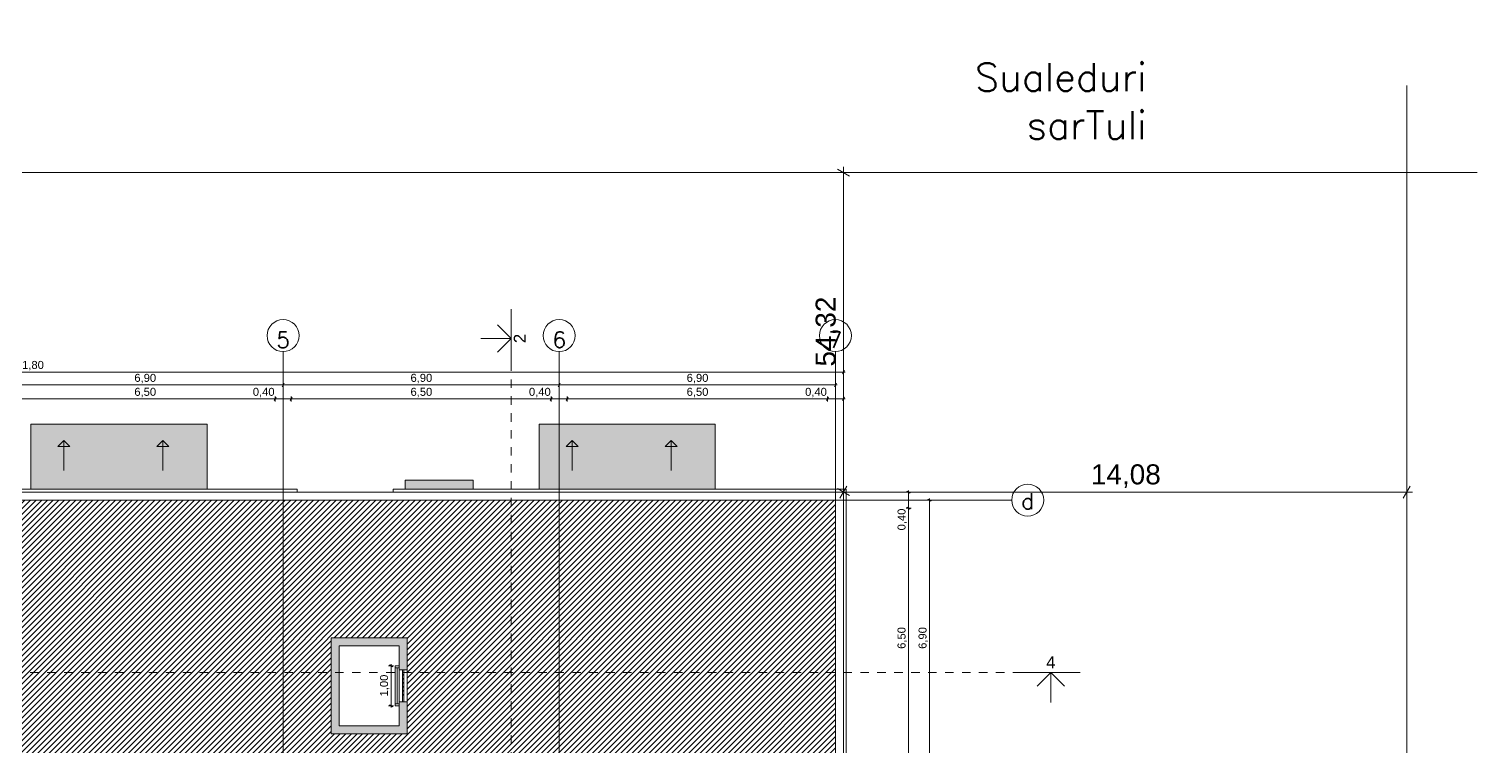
# Model space of a CAD drawing. Header units: metres. Extents: x 476297 to 476657, y 4620828 to 4621206.
# Drawn here: x 476412.1 to 476448.29, y 4621150.93 to 4621168.85 of the extents above; entities that cross this region are included whole.
import ezdxf

# ---------------------------------------------------------------- set-up
doc = ezdxf.new("R2010")
doc.units = ezdxf.units.M
doc.header["$MEASUREMENT"] = 0
doc.linetypes.add('Dashed', pattern=[0.423333, 0.211667, -0.211667])
for name, color, linetype in [('0_Pen_No__42_Pen_No__250', 7, 'Continuous'), ('0_Pen_No__7', 7, 'Continuous'), ('2D Drafting - General_Pen_No__1', 7, 'Continuous'), ('2D Drafting - General_Pen_No__250_Pen_No__7', 7, 'Continuous'), ('Annotation - Text_Pen_No__7', 7, 'Continuous'), ('Drawing & Figure', 7, 'Continuous'), ('G-Anno-Nplt', 7, 'Continuous'), ('New.', 7, 'Continuous'), ('New_________ _________ ___2', 7, 'Continuous'), ('Newreg_nak', 7, 'Continuous'), ('Newshenobebi', 7, 'Continuous'), ('NewStructural - Bearing', 7, 'Continuous'), ('zoma', 7, 'Continuous'), ('zoma_Pen_No__5', 7, 'Continuous')]:
    doc.layers.add(name, color=color, linetype=linetype)
doc.styles.add('GENERATED_STYLE_1', font='arial.ttf')
doc.styles.add('GENERATED_STYLE_2', font='arial.ttf')
doc.linetypes.add('Break', pattern='A,0,[1,A-1 áƒ¡áƒ\x90áƒ®áƒšáƒ˜ - áƒ›áƒ¨áƒ”áƒœáƒ”áƒ‘áƒšáƒ”áƒ‘áƒ¡1.Shx,S=0.015679,R=0,X=0,Y=0],-1.975557,0', length=1.975557)
doc.dimstyles.new('GENERATED_STYLE__1', dxfattribs={"dimtxt": 0.2, "dimasz": 0.064421, "dimexe": 0.18, "dimexo": 0.003, "dimgap": 0.09, "dimtad": 1, "dimtih": 1, "dimtoh": 1, "dimzin": 0, "dimdsep": 46, "dimtxsty": 'GENERATED_STYLE_2', "dimblk": 'ARROWHEAD_2', "dimblk1": 'ARROWHEAD_2', "dimblk2": 'ARROWHEAD_2', "dimcen": 0.09, "dimclrd": 142, "dimclre": 142, "dimclrt": 142, "dimadec": 0, "dimazin": 0, "dimtfac": 1, "dimtdec": 4, "dimtmove": 0, "dimatfit": 3, "dimfxl": 1, "dimtolj": 1, "dimtzin": 0, "dimarcsym": 0})
doc.dimstyles.new('GENERATED_STYLE__10', dxfattribs={"dimtxt": 0.5, "dimasz": 0.228, "dimexe": 0.18, "dimexo": 0.003, "dimgap": 0.09, "dimtad": 1, "dimtih": 1, "dimtoh": 1, "dimzin": 0, "dimdsep": 46, "dimtxsty": 'GENERATED_STYLE_2', "dimblk": 'ARROWHEAD_2', "dimblk1": 'ARROWHEAD_2', "dimblk2": 'ARROWHEAD_2', "dimcen": 0.09, "dimclrd": 1, "dimclre": 1, "dimclrt": 1, "dimadec": 0, "dimazin": 0, "dimtfac": 1, "dimtdec": 4, "dimtmove": 0, "dimatfit": 3, "dimfxl": 1, "dimtolj": 1, "dimtzin": 0, "dimarcsym": 0})
doc.dimstyles.new('GENERATED_STYLE__11', dxfattribs={"dimtxt": 0.2, "dimasz": 0.064421, "dimexe": 0.18, "dimexo": 0.003, "dimgap": 0.09, "dimtad": 1, "dimzin": 0, "dimdsep": 46, "dimtxsty": 'GENERATED_STYLE_2', "dimblk": 'ARROWHEAD_2', "dimblk1": 'ARROWHEAD_2', "dimblk2": 'ARROWHEAD_2', "dimcen": 0.09, "dimclrd": 142, "dimclre": 142, "dimclrt": 142, "dimadec": 0, "dimazin": 0, "dimtfac": 1, "dimtdec": 4, "dimtmove": 0, "dimatfit": 3, "dimfxl": 1, "dimtolj": 1, "dimtzin": 0, "dimarcsym": 0})
doc.dimstyles.new('GENERATED_STYLE__2', dxfattribs={"dimtxt": 0.2, "dimasz": 0.064421, "dimexe": 0.18, "dimexo": 0.003, "dimgap": 0.09, "dimtad": 1, "dimtih": 1, "dimtoh": 1, "dimzin": 0, "dimdsep": 46, "dimtxsty": 'GENERATED_STYLE_2', "dimblk": 'ARROWHEAD_2', "dimblk1": 'ARROWHEAD_2', "dimblk2": 'ARROWHEAD_2', "dimcen": 0.09, "dimclrd": 142, "dimclre": 142, "dimclrt": 142, "dimadec": 0, "dimazin": 0, "dimtfac": 1, "dimtdec": 4, "dimtmove": 2, "dimatfit": 3, "dimfxl": 1, "dimtolj": 1, "dimtzin": 0, "dimarcsym": 0})
doc.dimstyles.new('GENERATED_STYLE__9', dxfattribs={"dimtxt": 0.5, "dimasz": 0.228, "dimexe": 0.18, "dimexo": 0.003, "dimgap": 0.09, "dimtad": 1, "dimzin": 0, "dimdsep": 46, "dimtxsty": 'GENERATED_STYLE_2', "dimblk": 'ARROWHEAD_2', "dimblk1": 'ARROWHEAD_2', "dimblk2": 'ARROWHEAD_2', "dimcen": 0.09, "dimclrd": 1, "dimclre": 1, "dimclrt": 1, "dimadec": 0, "dimazin": 0, "dimtfac": 1, "dimtdec": 4, "dimtmove": 0, "dimatfit": 3, "dimfxl": 1, "dimtolj": 1, "dimtzin": 0, "dimarcsym": 0})

# ---------------------------------------------------------------- blocks, each defined once
blk = doc.blocks.new('*D378', base_point=(476844.527, 4621385.791))
at = {"layer": 'zoma', "color": 1, "linetype": 'Continuous', "lineweight": 0, "transparency": 16777216}
for p, q in [((476432.679, 4621165.262), (476432.229, 4621165.262)), ((476432.604, 4621165.175), (476432.304, 4621165.348)), ((476432.454, 4621165.262), (476432.454, 4621165.408)), ((476432.454, 4621157.277), (476432.454, 4621165.262)), ((476432.679, 4621157.277), (476432.229, 4621157.277)), ((476432.304, 4621157.363), (476432.604, 4621157.19)), ((476432.454, 4621157.13), (476432.454, 4621157.277))]:
    blk.add_line(p, q, dxfattribs=at)
at = {"layer": 'zoma', "color": 1, "lineweight": 0, "transparency": 16777216, "insert": (476432.354, 4621160.414), "char_height": 0.5, "attachment_point": 7, "rotation": 89.9995, "style": 'GENERATED_STYLE_2'}
blk.add_mtext('\\A1;{\\pql;\\fArial CYR|b0|i0|c204|p34;54,32}', dxfattribs=at)
blk = doc.blocks.new('ARROWHEAD_2')
at = {"color": 0, "linetype": 'Continuous', "lineweight": 0}
for p, q in [((0, 0), (-1, 0)), ((-0.38, -0.66), (0.38, 0.66))]:
    blk.add_line(p, q, dxfattribs=at)
blk = doc.blocks.new('*D379', base_point=(476844.527, 4621385.791))
at = {"layer": 'zoma', "color": 1, "linetype": 'Continuous', "lineweight": 0, "transparency": 16777216}
for p, q in [((476432.454, 4621157.052), (476432.454, 4621157.502)), ((476446.532, 4621157.052), (476446.532, 4621157.502)), ((476432.308, 4621157.277), (476432.454, 4621157.277)), ((476432.541, 4621157.427), (476432.368, 4621157.127)), ((476432.454, 4621157.277), (476446.532, 4621157.277)), ((476446.446, 4621157.127), (476446.619, 4621157.427)), ((476446.532, 4621157.277), (476446.679, 4621157.277))]:
    blk.add_line(p, q, dxfattribs=at)
at = {"layer": 'zoma', "color": 1, "lineweight": 0, "transparency": 16777216, "insert": (476438.638, 4621157.377), "char_height": 0.5, "attachment_point": 7, "style": 'GENERATED_STYLE_2'}
blk.add_mtext('\\A1;{\\pql;\\fArial CYR|b0|i0|c204|p34;14,08}', dxfattribs=at)
blk = doc.blocks.new('*D389', base_point=(476844.527, 4621385.791))
at = {"layer": 'zoma', "color": 142, "linetype": 'Continuous', "lineweight": 0, "transparency": 16777216}
for p, q in [((476411.579, 4621159.996), (476411.53, 4621159.911)), ((476411.554, 4621159.89), (476411.554, 4621160.017)), ((476418.479, 4621159.996), (476418.43, 4621159.911)), ((476418.454, 4621159.89), (476418.454, 4621160.017)), ((476411.554, 4621159.954), (476418.454, 4621159.954))]:
    blk.add_line(p, q, dxfattribs=at)
at = {"layer": 'zoma', "color": 142, "lineweight": 0, "transparency": 16777216, "insert": (476414.738, 4621159.994), "char_height": 0.2, "attachment_point": 7, "style": 'GENERATED_STYLE_2'}
blk.add_mtext('\\A1;{\\pql;\\fArial CYR|b0|i0|c204|p34;6,90}', dxfattribs=at)
blk = doc.blocks.new('*D390', base_point=(476844.527, 4621385.791))
at = {"layer": 'zoma', "color": 142, "linetype": 'Continuous', "lineweight": 0, "transparency": 16777216}
for p, q in [((476418.479, 4621159.996), (476418.43, 4621159.911)), ((476418.454, 4621159.89), (476418.454, 4621160.017)), ((476425.379, 4621159.996), (476425.33, 4621159.911)), ((476425.354, 4621159.89), (476425.354, 4621160.017)), ((476418.454, 4621159.954), (476425.354, 4621159.954))]:
    blk.add_line(p, q, dxfattribs=at)
at = {"layer": 'zoma', "color": 142, "lineweight": 0, "transparency": 16777216, "insert": (476421.638, 4621159.994), "char_height": 0.2, "attachment_point": 7, "style": 'GENERATED_STYLE_2'}
blk.add_mtext('\\A1;{\\pql;\\fArial CYR|b0|i0|c204|p34;6,90}', dxfattribs=at)
blk = doc.blocks.new('*D391', base_point=(476844.527, 4621385.791))
at = {"layer": 'zoma', "color": 142, "linetype": 'Continuous', "lineweight": 0, "transparency": 16777216}
for p, q in [((476425.379, 4621159.996), (476425.33, 4621159.911)), ((476425.354, 4621159.89), (476425.354, 4621160.017)), ((476432.23, 4621159.911), (476432.279, 4621159.996)), ((476432.254, 4621159.89), (476432.254, 4621160.017)), ((476425.354, 4621159.954), (476432.254, 4621159.954)), ((476432.254, 4621159.954), (476432.296, 4621159.954))]:
    blk.add_line(p, q, dxfattribs=at)
at = {"layer": 'zoma', "color": 142, "lineweight": 0, "transparency": 16777216, "insert": (476428.538, 4621159.994), "char_height": 0.2, "attachment_point": 7, "style": 'GENERATED_STYLE_2'}
blk.add_mtext('\\A1;{\\pql;\\fArial CYR|b0|i0|c204|p34;6,90}', dxfattribs=at)
blk = doc.blocks.new('*D403', base_point=(476844.527, 4621385.791))
at = {"layer": 'zoma', "color": 142, "linetype": 'Continuous', "lineweight": 0, "transparency": 16777216}
for p, q in [((476434.652, 4621157.052), (476434.567, 4621157.101)), ((476434.61, 4621157.077), (476434.61, 4621157.118)), ((476434.673, 4621157.077), (476434.546, 4621157.077)), ((476434.61, 4621150.177), (476434.61, 4621157.077)), ((476434.673, 4621150.177), (476434.546, 4621150.177)), ((476434.567, 4621150.201), (476434.652, 4621150.152))]:
    blk.add_line(p, q, dxfattribs=at)
at = {"layer": 'zoma', "color": 142, "lineweight": 0, "transparency": 16777216, "insert": (476434.57, 4621153.36), "char_height": 0.2, "attachment_point": 7, "rotation": 90, "style": 'GENERATED_STYLE_2'}
blk.add_mtext('\\A1;{\\pql;\\fArial CYR|b0|i0|c204|p34;6,90}', dxfattribs=at)
blk = doc.blocks.new('*D423', base_point=(476844.527, 4621385.791))
at = {"layer": 'zoma', "color": 142, "linetype": 'Continuous', "lineweight": 0, "transparency": 16777216}
for p, q in [((476434.148, 4621156.877), (476434.021, 4621156.877)), ((476434.042, 4621156.901), (476434.127, 4621156.852)), ((476434.085, 4621150.377), (476434.085, 4621156.877)), ((476434.148, 4621150.377), (476434.021, 4621150.377)), ((476434.042, 4621150.401), (476434.127, 4621150.352))]:
    blk.add_line(p, q, dxfattribs=at)
at = {"layer": 'zoma', "color": 142, "lineweight": 0, "transparency": 16777216, "char_height": 0.2, "attachment_point": 7, "rotation": 90, "style": 'GENERATED_STYLE_2'}
for s, insert in [('\\A1;{\\pql;\\fArial CYR|b0|i0|c204|p34;0,40}', (476434.045, 4621156.32)), ('\\A1;{\\pql;\\fArial CYR|b0|i0|c204|p34;6,50}', (476434.045, 4621153.36))]:
    blk.add_mtext(s, dxfattribs=dict(at, insert=insert))
blk = doc.blocks.new('*D424', base_point=(476844.527, 4621385.791))
at = {"layer": 'zoma', "color": 142, "linetype": 'Continuous', "lineweight": 0, "transparency": 16777216}
for p, q in [((476434.148, 4621157.277), (476434.021, 4621157.277)), ((476434.127, 4621157.252), (476434.042, 4621157.301)), ((476434.085, 4621157.277), (476434.085, 4621157.318)), ((476434.085, 4621156.877), (476434.085, 4621157.277)), ((476434.148, 4621156.877), (476434.021, 4621156.877)), ((476434.042, 4621156.901), (476434.127, 4621156.852))]:
    blk.add_line(p, q, dxfattribs=at)
blk = doc.blocks.new('*D441', base_point=(476844.527, 4621385.791))
at = {"layer": 'zoma', "color": 142, "linetype": 'Continuous', "lineweight": 0, "transparency": 16777216}
for p, q in [((476411.779, 4621159.648), (476411.73, 4621159.563)), ((476411.754, 4621159.542), (476411.754, 4621159.669)), ((476418.279, 4621159.648), (476418.23, 4621159.563)), ((476418.254, 4621159.542), (476418.254, 4621159.669)), ((476411.754, 4621159.605), (476418.254, 4621159.605))]:
    blk.add_line(p, q, dxfattribs=at)
at = {"layer": 'zoma', "color": 142, "lineweight": 0, "transparency": 16777216, "char_height": 0.2, "attachment_point": 7, "style": 'GENERATED_STYLE_2'}
for s, insert in [('\\A1;{\\pql;\\fArial CYR|b0|i0|c204|p34;6,50}', (476414.738, 4621159.645)), ('\\A1;{\\pql;\\fArial CYR|b0|i0|c204|p34;0,40}', (476417.698, 4621159.645))]:
    blk.add_mtext(s, dxfattribs=dict(at, insert=insert))
blk = doc.blocks.new('*D442', base_point=(476844.527, 4621385.791))
at = {"layer": 'zoma', "color": 142, "linetype": 'Continuous', "lineweight": 0, "transparency": 16777216}
for p, q in [((476418.279, 4621159.648), (476418.23, 4621159.563)), ((476418.254, 4621159.542), (476418.254, 4621159.669)), ((476418.679, 4621159.648), (476418.63, 4621159.563)), ((476418.654, 4621159.542), (476418.654, 4621159.669)), ((476418.254, 4621159.605), (476418.654, 4621159.605))]:
    blk.add_line(p, q, dxfattribs=at)
blk = doc.blocks.new('*D443', base_point=(476844.527, 4621385.791))
at = {"layer": 'zoma', "color": 142, "linetype": 'Continuous', "lineweight": 0, "transparency": 16777216}
for p, q in [((476418.679, 4621159.648), (476418.63, 4621159.563)), ((476418.654, 4621159.542), (476418.654, 4621159.669)), ((476425.179, 4621159.648), (476425.13, 4621159.563)), ((476425.154, 4621159.542), (476425.154, 4621159.669)), ((476418.654, 4621159.605), (476425.154, 4621159.605))]:
    blk.add_line(p, q, dxfattribs=at)
at = {"layer": 'zoma', "color": 142, "lineweight": 0, "transparency": 16777216, "char_height": 0.2, "attachment_point": 7, "style": 'GENERATED_STYLE_2'}
for s, insert in [('\\A1;{\\pql;\\fArial CYR|b0|i0|c204|p34;6,50}', (476421.638, 4621159.645)), ('\\A1;{\\pql;\\fArial CYR|b0|i0|c204|p34;0,40}', (476424.598, 4621159.645))]:
    blk.add_mtext(s, dxfattribs=dict(at, insert=insert))
blk = doc.blocks.new('*D444', base_point=(476844.527, 4621385.791))
at = {"layer": 'zoma', "color": 142, "linetype": 'Continuous', "lineweight": 0, "transparency": 16777216}
for p, q in [((476425.179, 4621159.648), (476425.13, 4621159.563)), ((476425.154, 4621159.542), (476425.154, 4621159.669)), ((476425.579, 4621159.648), (476425.53, 4621159.563)), ((476425.554, 4621159.542), (476425.554, 4621159.669)), ((476425.154, 4621159.605), (476425.554, 4621159.605))]:
    blk.add_line(p, q, dxfattribs=at)
blk = doc.blocks.new('*D445', base_point=(476844.527, 4621385.791))
at = {"layer": 'zoma', "color": 142, "linetype": 'Continuous', "lineweight": 0, "transparency": 16777216}
for p, q in [((476425.579, 4621159.648), (476425.53, 4621159.563)), ((476425.554, 4621159.542), (476425.554, 4621159.669)), ((476432.079, 4621159.648), (476432.03, 4621159.563)), ((476432.054, 4621159.542), (476432.054, 4621159.669)), ((476425.554, 4621159.605), (476432.054, 4621159.605))]:
    blk.add_line(p, q, dxfattribs=at)
at = {"layer": 'zoma', "color": 142, "lineweight": 0, "transparency": 16777216, "char_height": 0.2, "attachment_point": 7, "style": 'GENERATED_STYLE_2'}
for s, insert in [('\\A1;{\\pql;\\fArial CYR|b0|i0|c204|p34;6,50}', (476428.538, 4621159.645)), ('\\A1;{\\pql;\\fArial CYR|b0|i0|c204|p34;0,40}', (476431.498, 4621159.645))]:
    blk.add_mtext(s, dxfattribs=dict(at, insert=insert))
blk = doc.blocks.new('*D446', base_point=(476844.527, 4621385.791))
at = {"layer": 'zoma', "color": 142, "linetype": 'Continuous', "lineweight": 0, "transparency": 16777216}
for p, q in [((476432.079, 4621159.648), (476432.03, 4621159.563)), ((476432.054, 4621159.542), (476432.054, 4621159.669)), ((476432.43, 4621159.563), (476432.479, 4621159.648)), ((476432.454, 4621159.542), (476432.454, 4621159.669)), ((476432.054, 4621159.605), (476432.454, 4621159.605)), ((476432.454, 4621159.605), (476432.496, 4621159.605))]:
    blk.add_line(p, q, dxfattribs=at)
blk = doc.blocks.new('*D447', base_point=(476844.527, 4621385.791))
at = {"layer": 'zoma', "color": 142, "linetype": 'Continuous', "lineweight": 0, "transparency": 16777216}
for p, q in [((476390.613, 4621160.277), (476390.654, 4621160.277)), ((476390.679, 4621160.319), (476390.63, 4621160.235)), ((476390.654, 4621160.213), (476390.654, 4621160.341)), ((476390.654, 4621160.277), (476432.454, 4621160.277)), ((476432.43, 4621160.235), (476432.479, 4621160.319)), ((476432.454, 4621160.213), (476432.454, 4621160.341)), ((476432.454, 4621160.277), (476432.496, 4621160.277))]:
    blk.add_line(p, q, dxfattribs=at)
at = {"layer": 'zoma', "color": 142, "lineweight": 0, "transparency": 16777216, "insert": (476411.778, 4621160.317), "char_height": 0.2, "attachment_point": 7, "style": 'GENERATED_STYLE_2'}
blk.add_mtext('\\A1;{\\pql;\\fArial CYR|b0|i0|c204|p34;41,80}', dxfattribs=at)
blk = doc.blocks.new('*D448', base_point=(476844.527, 4621385.791))
at = {"layer": 'zoma', "color": 142, "linetype": 'Continuous', "lineweight": 0, "transparency": 16777216}
for p, q in [((476421.217, 4621152.937), (476421.09, 4621152.937)), ((476421.195, 4621152.912), (476421.111, 4621152.961)), ((476421.153, 4621152.937), (476421.153, 4621152.978)), ((476421.153, 4621151.937), (476421.153, 4621152.937)), ((476421.217, 4621151.937), (476421.09, 4621151.937)), ((476421.111, 4621151.961), (476421.195, 4621151.912)), ((476421.153, 4621151.895), (476421.153, 4621151.937))]:
    blk.add_line(p, q, dxfattribs=at)
at = {"layer": 'zoma', "color": 142, "lineweight": 0, "transparency": 16777216, "insert": (476421.113, 4621152.171), "char_height": 0.2, "attachment_point": 7, "rotation": 90, "style": 'GENERATED_STYLE_2'}
blk.add_mtext('\\A1;{\\pql;\\fArial CYR|b0|i0|c204|p34;1,00}', dxfattribs=at)
blk = doc.blocks.new('*D484', base_point=(476844.527, 4621385.791))
at = {"layer": 'zoma', "color": 142, "linetype": 'Continuous', "lineweight": 0, "transparency": 16777216}
for p, q in [((476411.779, 4621175.089), (476411.73, 4621175.004)), ((476411.754, 4621174.983), (476411.754, 4621175.11)), ((476411.754, 4621175.047), (476418.254, 4621175.047)), ((476418.279, 4621175.089), (476418.23, 4621175.004)), ((476418.254, 4621174.983), (476418.254, 4621175.11))]:
    blk.add_line(p, q, dxfattribs=at)
at = {"layer": 'zoma', "color": 142, "lineweight": 0, "transparency": 16777216, "char_height": 0.2, "attachment_point": 7, "style": 'GENERATED_STYLE_2'}
for s, insert in [('\\A1;{\\pql;\\fArial CYR|b0|i0|c204|p34;6,50}', (476414.738, 4621175.087)), ('\\A1;{\\pql;\\fArial CYR|b0|i0|c204|p34;0,40}', (476417.698, 4621175.087))]:
    blk.add_mtext(s, dxfattribs=dict(at, insert=insert))
blk = doc.blocks.new('*D485', base_point=(476844.527, 4621385.791))
at = {"layer": 'zoma', "color": 142, "linetype": 'Continuous', "lineweight": 0, "transparency": 16777216}
for p, q in [((476418.279, 4621175.089), (476418.23, 4621175.004)), ((476418.254, 4621174.983), (476418.254, 4621175.11)), ((476418.254, 4621175.047), (476418.654, 4621175.047)), ((476418.679, 4621175.089), (476418.63, 4621175.004)), ((476418.654, 4621174.983), (476418.654, 4621175.11))]:
    blk.add_line(p, q, dxfattribs=at)
blk = doc.blocks.new('*D486', base_point=(476844.527, 4621385.791))
at = {"layer": 'zoma', "color": 142, "linetype": 'Continuous', "lineweight": 0, "transparency": 16777216}
for p, q in [((476418.679, 4621175.089), (476418.63, 4621175.004)), ((476418.654, 4621174.983), (476418.654, 4621175.11)), ((476418.654, 4621175.047), (476425.154, 4621175.047)), ((476425.179, 4621175.089), (476425.13, 4621175.004)), ((476425.154, 4621174.983), (476425.154, 4621175.11))]:
    blk.add_line(p, q, dxfattribs=at)
at = {"layer": 'zoma', "color": 142, "lineweight": 0, "transparency": 16777216, "char_height": 0.2, "attachment_point": 7, "style": 'GENERATED_STYLE_2'}
for s, insert in [('\\A1;{\\pql;\\fArial CYR|b0|i0|c204|p34;6,50}', (476421.638, 4621175.087)), ('\\A1;{\\pql;\\fArial CYR|b0|i0|c204|p34;0,40}', (476424.598, 4621175.087))]:
    blk.add_mtext(s, dxfattribs=dict(at, insert=insert))
blk = doc.blocks.new('*D487', base_point=(476844.527, 4621385.791))
at = {"layer": 'zoma', "color": 142, "linetype": 'Continuous', "lineweight": 0, "transparency": 16777216}
for p, q in [((476425.179, 4621175.089), (476425.13, 4621175.004)), ((476425.154, 4621174.983), (476425.154, 4621175.11)), ((476425.154, 4621175.047), (476425.554, 4621175.047)), ((476425.579, 4621175.089), (476425.53, 4621175.004)), ((476425.554, 4621174.983), (476425.554, 4621175.11))]:
    blk.add_line(p, q, dxfattribs=at)
blk = doc.blocks.new('*D488', base_point=(476844.527, 4621385.791))
at = {"layer": 'zoma', "color": 142, "linetype": 'Continuous', "lineweight": 0, "transparency": 16777216}
for p, q in [((476425.579, 4621175.089), (476425.53, 4621175.004)), ((476425.554, 4621174.983), (476425.554, 4621175.11)), ((476425.554, 4621175.047), (476432.054, 4621175.047)), ((476432.079, 4621175.089), (476432.03, 4621175.004)), ((476432.054, 4621174.983), (476432.054, 4621175.11))]:
    blk.add_line(p, q, dxfattribs=at)
at = {"layer": 'zoma', "color": 142, "lineweight": 0, "transparency": 16777216, "char_height": 0.2, "attachment_point": 7, "style": 'GENERATED_STYLE_2'}
for s, insert in [('\\A1;{\\pql;\\fArial CYR|b0|i0|c204|p34;6,50}', (476428.538, 4621175.087)), ('\\A1;{\\pql;\\fArial CYR|b0|i0|c204|p34;0,40}', (476431.498, 4621175.087))]:
    blk.add_mtext(s, dxfattribs=dict(at, insert=insert))
blk = doc.blocks.new('*D489', base_point=(476844.527, 4621385.791))
at = {"layer": 'zoma', "color": 142, "linetype": 'Continuous', "lineweight": 0, "transparency": 16777216}
for p, q in [((476432.079, 4621175.089), (476432.03, 4621175.004)), ((476432.054, 4621174.983), (476432.054, 4621175.11)), ((476432.054, 4621175.047), (476432.454, 4621175.047)), ((476432.43, 4621175.004), (476432.479, 4621175.089)), ((476432.454, 4621174.983), (476432.454, 4621175.11)), ((476432.454, 4621175.047), (476432.496, 4621175.047))]:
    blk.add_line(p, q, dxfattribs=at)

msp = doc.modelspace()

# ---------------------------------------------------------------- hatches: boundary and pattern name
at = {"layer": '0_Pen_No__7', "linetype": 'Continuous', "lineweight": 0}
h = msp.add_hatch(dxfattribs=at)
h.set_pattern_fill('COMMON_BRICK', color=251, style=0, pattern_type=2)
h.set_pattern_definition([(225, (476437.30064, 4621162.86134), (-0.07071068, 0.07071068), [])])
h.paths.add_polyline_path([(476432.254, 4621157.077), (476390.854, 4621157.077), (476390.854, 4621139.777), (476432.254, 4621139.777)])
h.paths.add_polyline_path([(476421.554, 4621153.637), (476421.554, 4621151.236), (476419.654, 4621151.236), (476419.654, 4621153.637)], flags=0)
h.paths.add_polyline_path([(476421.005, 4621148.527), (476418.405, 4621148.527), (476418.405, 4621146.227), (476421.005, 4621146.227)], flags=0)
h.paths.add_polyline_path([(476404.704, 4621148.527), (476402.104, 4621148.527), (476402.104, 4621146.227), (476404.704, 4621146.227)], flags=0)
h.paths.add_polyline_path([(476403.454, 4621153.637), (476403.454, 4621151.236), (476401.554, 4621151.236), (476401.554, 4621153.637)], flags=0)
at = {"layer": '2D Drafting - General_Pen_No__250_Pen_No__7', "linetype": 'Continuous', "lineweight": 0}
msp.add_hatch(color=7, dxfattribs=at).paths.add_polyline_path([(476421.554, 4621153.637), (476419.654, 4621153.637), (476419.654, 4621151.236), (476421.554, 4621151.236), (476421.554, 4621152.037), (476421.354, 4621152.037), (476421.354, 4621151.437), (476419.854, 4621151.437), (476419.854, 4621153.437), (476421.354, 4621153.437), (476421.354, 4621152.837), (476421.554, 4621152.837)])
at = {"layer": 'G-Anno-Nplt', "linetype": 'Continuous', "lineweight": 0}
for points in [[(476416.554, 4621158.977), (476416.554, 4621157.347), (476412.154, 4621157.347), (476412.154, 4621158.977)], [(476429.254, 4621158.977), (476429.254, 4621157.347), (476424.854, 4621157.347), (476424.854, 4621158.977)], [(476423.204, 4621157.576), (476423.204, 4621157.347), (476421.504, 4621157.347), (476421.504, 4621157.576)]]:
    msp.add_hatch(color=253, dxfattribs=at).paths.add_polyline_path(points)

# ---------------------------------------------------------------- linework, layer by layer
at = {"layer": '0_Pen_No__42_Pen_No__250', "color": 5, "linetype": 'Continuous', "lineweight": 0}
for centre in [(476418.454, 4621161.186), (476418.454, 4621161.186), (476425.354, 4621161.186), (476432.254, 4621161.186), (476437.06, 4621157.077)]:
    msp.add_circle(centre, 0.4, dxfattribs=at)
at = {"layer": '0_Pen_No__7', "color": 7, "linetype": 'Continuous', "lineweight": 0, "flags": 128}
for points in [[(476412.974, 4621157.819), (476412.974, 4621158.569), (476412.824, 4621158.419), (476413.124, 4621158.419), (476412.974, 4621158.569)], [(476415.449, 4621157.819), (476415.449, 4621158.569), (476415.299, 4621158.419), (476415.599, 4621158.419), (476415.449, 4621158.569)], [(476425.674, 4621157.819), (476425.674, 4621158.569), (476425.524, 4621158.419), (476425.824, 4621158.419), (476425.674, 4621158.569)], [(476428.149, 4621157.819), (476428.149, 4621158.569), (476427.999, 4621158.419), (476428.299, 4621158.419), (476428.149, 4621158.569)], [(476432.254, 4621157.077), (476390.854, 4621157.077), (476390.854, 4621139.777), (476432.254, 4621139.777)], [(476421.554, 4621153.637), (476421.554, 4621151.236), (476419.654, 4621151.236), (476419.654, 4621153.637)]]:
    msp.add_lwpolyline(points, close=True, dxfattribs=at)
at = {"layer": '2D Drafting - General_Pen_No__1', "color": 7, "linetype": 'Continuous', "lineweight": 0, "flags": 128}
msp.add_lwpolyline([(476421.554, 4621152.037), (476421.554, 4621152.837), (476421.354, 4621152.837), (476421.354, 4621152.037)], close=True, dxfattribs=at)
at = {"layer": '2D Drafting - General_Pen_No__1', "color": 7, "linetype": 'Continuous', "lineweight": 0}
for centre in [(476421.454, 4621152.71), (476421.454, 4621152.61), (476421.454, 4621152.51), (476421.454, 4621152.41), (476421.454, 4621152.31), (476421.454, 4621152.21)]:
    msp.add_circle(centre, 0.015, dxfattribs=at)
at = {"layer": '2D Drafting - General_Pen_No__250_Pen_No__7', "color": 7, "linetype": 'Continuous', "lineweight": 0, "flags": 128}
for points in [[(476432.454, 4621157.277), (476418.254, 4621157.276), (476404.854, 4621157.276), (476401.554, 4621157.276), (476390.654, 4621157.277), (476390.654, 4621139.577), (476432.454, 4621139.577)], [(476432.254, 4621157.077), (476390.854, 4621157.077), (476390.854, 4621139.777), (476432.254, 4621139.777)], [(476421.554, 4621153.637), (476419.654, 4621153.637), (476419.654, 4621151.236), (476421.554, 4621151.236), (476421.554, 4621152.037), (476421.354, 4621152.037), (476421.354, 4621151.437), (476419.854, 4621151.437), (476419.854, 4621153.437), (476421.354, 4621153.437), (476421.354, 4621152.837), (476421.554, 4621152.837)]]:
    msp.add_lwpolyline(points, close=True, dxfattribs=at)
at = {"layer": 'Drawing & Figure', "color": 7, "linetype": 'Continuous', "lineweight": 0}
for p, q in [((476421.439, 4621152.037), (476421.439, 4621152.837)), ((476421.469, 4621152.837), (476421.469, 4621152.037))]:
    msp.add_line(p, q, dxfattribs=at)
at = {"layer": 'G-Anno-Nplt', "color": 7, "linetype": 'Continuous', "lineweight": 0, "flags": 128}
for points in [[(476416.554, 4621158.977), (476416.554, 4621157.347), (476412.154, 4621157.347), (476412.154, 4621158.977)], [(476429.254, 4621158.977), (476429.254, 4621157.347), (476424.854, 4621157.347), (476424.854, 4621158.977)], [(476423.204, 4621157.576), (476423.204, 4621157.347), (476421.504, 4621157.347), (476421.504, 4621157.576)]]:
    msp.add_lwpolyline(points, close=True, dxfattribs=at)
at = {"layer": 'New_________ _________ ___2', "color": 1, "linetype": 'Continuous', "lineweight": 0}
msp.add_lwpolyline([(476377.766, 4621135.049), (476408.089, 4621134.068), (476446.533, 4621133.034), (476446.532, 4621167.433)], dxfattribs=at)
at = {"layer": 'Newreg_nak', "color": 7, "linetype": 'Continuous', "lineweight": 0, "flags": 128}
for points in [[(476404.304, 4621157.277), (476404.304, 4621157.347), (476418.804, 4621157.347), (476418.804, 4621157.277)], [(476421.204, 4621157.277), (476421.204, 4621157.347), (476432.524, 4621157.347), (476432.524, 4621157.277), (476432.524, 4621139.507), (476425.154, 4621139.507)]]:
    msp.add_lwpolyline(points, dxfattribs=at)
at = {"layer": 'Newshenobebi', "color": 1, "linetype": 'Dashed', "lineweight": 0}
for points in [[(476424.151, 4621137.022), (476424.151, 4621161.85)], [(476436.901, 4621152.772), (476385.828, 4621152.772)]]:
    msp.add_lwpolyline(points, dxfattribs=at)
at = {"layer": 'Newshenobebi', "color": 1, "linetype": 'Continuous', "lineweight": 0}
for points in [[(476424.151, 4621160.377), (476424.151, 4621161.85)], [(476424.151, 4621161.114), (476423.81, 4621161.455)], [(476424.151, 4621161.114), (476423.398, 4621161.114)], [(476424.151, 4621161.114), (476423.81, 4621160.772)], [(476438.375, 4621152.772), (476436.901, 4621152.772)], [(476437.638, 4621152.772), (476437.297, 4621152.431)], [(476437.638, 4621152.772), (476437.638, 4621152.019)], [(476437.638, 4621152.772), (476437.979, 4621152.431)]]:
    msp.add_lwpolyline(points, dxfattribs=at)
at = {"layer": 'Newshenobebi', "color": 7, "linetype": 'Dashed', "lineweight": 0}
for points in [[(476421.354, 4621152.887), (476421.354, 4621152.937), (476421.254, 4621152.937), (476421.254, 4621152.887)], [(476421.354, 4621151.937), (476421.354, 4621151.987), (476421.254, 4621151.987), (476421.254, 4621151.937)]]:
    msp.add_lwpolyline(points, close=True, dxfattribs=at)
at = {"layer": 'Newshenobebi', "color": 7, "linetype": 'Continuous', "lineweight": 0}
msp.add_lwpolyline([(476421.304, 4621151.987), (476421.304, 4621152.887), (476421.254, 4621152.887), (476421.254, 4621151.987)], close=True, dxfattribs=at)
at = {"layer": 'NewStructural - Bearing', "color": 1, "linetype": 'Break', "lineweight": 0}
msp.add_line((476377.634, 4621165.262), (476448.288, 4621165.262), dxfattribs=at)
at = {"layer": 'zoma_Pen_No__5', "color": 5, "linetype": 'Continuous', "lineweight": 0}
for p, q in [((476418.454, 4621160.786), (476418.454, 4621136.075)), ((476425.354, 4621160.786), (476425.354, 4621136.075)), ((476432.254, 4621160.786), (476432.254, 4621136.075)), ((476386.774, 4621157.077), (476436.66, 4621157.077)), ((476386.774, 4621157.077), (476436.66, 4621157.077))]:
    msp.add_line(p, q, dxfattribs=at)

# ---------------------------------------------------------------- texts
at = {"layer": 'Annotation - Text_Pen_No__7', "color": 5, "linetype": 'Continuous', "lineweight": 0, "char_height": 0.4, "attachment_point": 2}
for s, insert in [('\\A1;{\\pqc;\\Ftxt.shx;5}', (476418.456, 4621161.278)), ('\\A1;{\\pqc;\\Ftxt.shx;6}', (476425.356, 4621161.285)), ('\\A1;{\\pqc;\\Ftxt.shx;7}', (476432.256, 4621161.278)), ('\\A1;{\\pqc;\\Ftxt.shx;d}', (476437.062, 4621157.25))]:
    msp.add_mtext(s, dxfattribs=dict(at, insert=insert))
at = {"layer": 'New.', "color": 7, "linetype": 'Continuous', "lineweight": 0, "insert": (476440.035, 4621167.997), "char_height": 0.7, "width": 6.25704, "attachment_point": 3, "line_spacing_factor": 1.028958}
msp.add_mtext('\\A1;{\\pqr;\\Ftxt.shx;Sualeduri\\Ftxt.shx; sarTuli}', dxfattribs=at)
at = {"layer": 'New.', "color": 1, "linetype": 'Continuous', "lineweight": 0, "insert": (476424.219, 4621161.114), "char_height": 0.3, "attachment_point": 2, "rotation": 90, "style": 'GENERATED_STYLE_1'}
msp.add_mtext('\\A1;{\\pqc;\\fArial|b0|i0|c0|p34;2}', dxfattribs=at)
at = {"layer": 'New.', "color": 1, "linetype": 'Continuous', "lineweight": 0, "insert": (476437.638, 4621153.175), "char_height": 0.3, "attachment_point": 2, "style": 'GENERATED_STYLE_1'}
msp.add_mtext('\\A1;{\\pqc;\\fArial|b0|i0|c0|p34;4}', dxfattribs=at)

# ---------------------------------------------------------------- dimensions: what is measured, and where the dimension line sits
at = {"layer": 'zoma', "color": 142, "linetype": 'Continuous', "lineweight": 0}
for base, p1, p2, dimstyle, picture, middle in [((476418.254, 4621175.047), (476411.754, 4621141.941), (476418.254, 4621141.941), 'GENERATED_STYLE__1', '*D484', (476414.998, 4621175.187)), ((476418.654, 4621175.047), (476418.254, 4621141.941), (476418.654, 4621141.941), 'GENERATED_STYLE__1', '*D485', (476417.957, 4621175.187)), ((476425.154, 4621175.047), (476418.654, 4621141.941), (476425.154, 4621141.941), 'GENERATED_STYLE__1', '*D486', (476421.898, 4621175.187)), ((476425.554, 4621175.047), (476425.154, 4621141.941), (476425.554, 4621141.941), 'GENERATED_STYLE__1', '*D487', (476424.857, 4621175.187)), ((476432.054, 4621175.047), (476425.554, 4621141.941), (476432.054, 4621141.941), 'GENERATED_STYLE__1', '*D488', (476428.798, 4621175.187)), ((476432.454, 4621175.047), (476432.054, 4621141.941), (476432.454, 4621141.941), 'GENERATED_STYLE__1', '*D489', (476431.757, 4621175.187)), ((476432.454, 4621160.277), (476390.654, 4621158.418), (476432.454, 4621158.418), 'GENERATED_STYLE__2', '*D447', (476412.114, 4621160.417)), ((476418.454, 4621159.954), (476411.554, 4621158.315), (476418.454, 4621158.315), 'GENERATED_STYLE__1', '*D389', (476414.998, 4621160.094)), ((476425.354, 4621159.954), (476418.454, 4621158.315), (476425.354, 4621158.315), 'GENERATED_STYLE__1', '*D390', (476421.898, 4621160.094)), ((476432.254, 4621159.954), (476425.354, 4621158.315), (476432.254, 4621158.315), 'GENERATED_STYLE__1', '*D391', (476428.798, 4621160.094)), ((476418.254, 4621159.605), (476411.754, 4621158.103), (476418.254, 4621158.103), 'GENERATED_STYLE__1', '*D441', (476414.998, 4621159.745)), ((476418.654, 4621159.605), (476418.254, 4621158.103), (476418.654, 4621158.103), 'GENERATED_STYLE__1', '*D442', (476417.957, 4621159.745)), ((476425.154, 4621159.605), (476418.654, 4621158.103), (476425.154, 4621158.103), 'GENERATED_STYLE__1', '*D443', (476421.898, 4621159.745)), ((476425.554, 4621159.605), (476425.154, 4621158.103), (476425.554, 4621158.103), 'GENERATED_STYLE__1', '*D444', (476424.857, 4621159.745)), ((476432.054, 4621159.605), (476425.554, 4621158.103), (476432.054, 4621158.103), 'GENERATED_STYLE__1', '*D445', (476428.798, 4621159.745)), ((476432.454, 4621159.605), (476432.054, 4621158.103), (476432.454, 4621158.103), 'GENERATED_STYLE__1', '*D446', (476431.757, 4621159.745))]:
    dim = msp.add_linear_dim(base=base, p1=p1, p2=p2, dimstyle=dimstyle, dxfattribs=at)
    dim.commit()
    dim.dimension.update_dxf_attribs({"geometry": picture, "text_midpoint": middle, "dimtype": 160})
at = {"layer": 'zoma', "color": 1, "linetype": 'Continuous', "lineweight": 0}
dim = msp.add_linear_dim(base=(476432.454, 4621165.262), p1=(476432.454, 4621157.277), p2=(476432.454, 4621165.262), angle=89.9995, text='54,32', dimstyle='GENERATED_STYLE__9', dxfattribs=at)
dim.commit()
dim.dimension.update_dxf_attribs({"geometry": '*D378', "text_midpoint": (476432.104, 4621161.254), "dimtype": 160, "text_rotation": 89.9995})
dim = msp.add_linear_dim(base=(476446.532, 4621157.277), p1=(476432.454, 4621157.277), p2=(476446.532, 4621158.41), text='14,08', dimstyle='GENERATED_STYLE__10', dxfattribs=at)
dim.commit()
dim.dimension.update_dxf_attribs({"geometry": '*D379', "text_midpoint": (476439.478, 4621157.627), "dimtype": 160})
at = {"layer": 'zoma', "color": 142, "linetype": 'Continuous', "lineweight": 0}
for base, p1, p2, picture, middle in [((476434.085, 4621157.277), (476432.454, 4621156.877), (476432.454, 4621157.277), '*D424', (476433.945, 4621156.58)), ((476434.61, 4621157.077), (476435.138, 4621150.177), (476434.476, 4621157.077), '*D403', (476434.47, 4621153.62)), ((476434.085, 4621156.877), (476432.454, 4621150.377), (476432.454, 4621156.877), '*D423', (476433.945, 4621153.62)), ((476421.153, 4621152.937), (476421.541, 4621151.937), (476421.541, 4621152.937), '*D448', (476421.013, 4621152.43))]:
    dim = msp.add_linear_dim(base=base, p1=p1, p2=p2, angle=90, dimstyle='GENERATED_STYLE__11', dxfattribs=at)
    dim.commit()
    dim.dimension.update_dxf_attribs({"geometry": picture, "text_midpoint": middle, "dimtype": 160, "text_rotation": 90})

doc.saveas('drawing.dxf')
